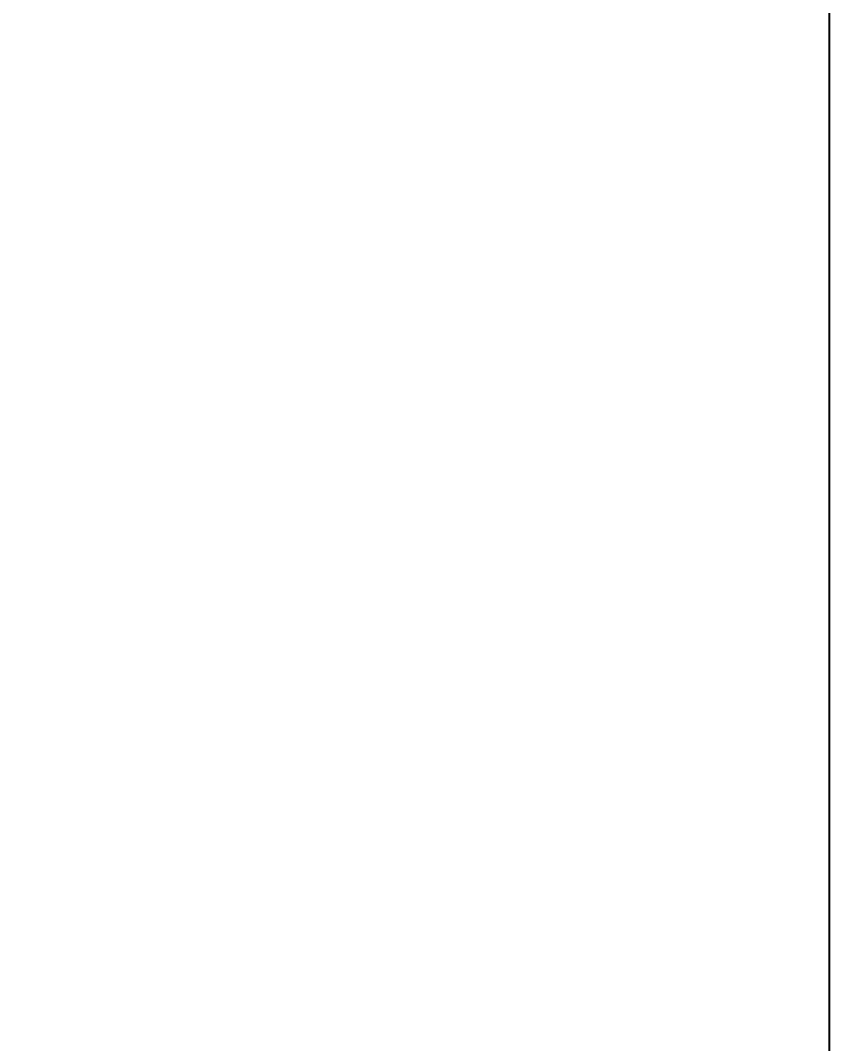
# Model space of a CAD drawing. Header units: inches. Extents: x 0 to 77285, y -118 to 40065.
# Drawn here: x 12842.3 to 12972.7, y 16809.7 to 16974.5 of the extents above; entities that cross this region are included whole.
import ezdxf

# ---------------------------------------------------------------- set-up
doc = ezdxf.new("R2010")
doc.units = ezdxf.units.IN
doc.header["$LTSCALE"] = 5
doc.header["$MEASUREMENT"] = 0
doc.styles.add('SCI', font='')
doc.styles.get('SCI').set_extended_font_data('Gulim')
doc.dimstyles.new('SCH', dxfattribs={"dimtxt": 2.5, "dimasz": 2, "dimexe": 1.25, "dimexo": 0.625, "dimtad": 1, "dimdec": 8, "dimtxsty": 'SCI', "dimcen": 2.5, "dimclrd": 4, "dimclre": 4, "dimclrt": 7, "dimadec": 8, "dimazin": 2, "dimtfac": 1, "dimtdec": 8, "dimtmove": 0, "dimatfit": 3, "dimfxl": 1, "dimarcsym": 0})

# ---------------------------------------------------------------- blocks, each defined once
blk = doc.blocks.new('A$C8e4350b7')
blk.add_line((7340, -190), (180, -190))
blk = doc.blocks.new('*D389')
at = {"color": 4, "lineweight": -2, "transparency": 16777216}
for p, q in [((12102.65, 21680.55), (11199.34, 21680.55)), ((11299.34, 21520.55), (11299.34, 16855.55)), ((12922.66, 16695.55), (11199.34, 16695.55))]:
    blk.add_line(p, q, dxfattribs=at)
at = {"color": 4, "transparency": 16777216}
for points in [[(11272.67, 21520.55), (11326.01, 21520.55), (11299.34, 21680.55)], [(11272.67, 16855.55), (11326.01, 16855.55), (11299.34, 16695.55)]]:
    blk.add_solid(points, dxfattribs=at)
at = {"layer": 'Defpoints', "color": 0, "transparency": 16777216}
for p in [(12152.65, 21680.55), (11299.34, 16695.55), (12972.66, 16695.55)]:
    blk.add_point(p, dxfattribs=at)
at = {"color": 7, "transparency": 16777216, "insert": (11146.68, 19188.05), "char_height": 200, "attachment_point": 5, "rotation": 90, "style": 'SCI'}
blk.add_mtext('4985', dxfattribs=at)
blk = doc.blocks.new('*D395')
at = {"color": 4, "lineweight": -2, "transparency": 16777216}
for p, q in [((12910.15, 22980.55), (10205.36, 22980.55)), ((10305.36, 22820.55), (10305.36, 15530.55)), ((12910.65, 15370.55), (10205.36, 15370.55))]:
    blk.add_line(p, q, dxfattribs=at)
at = {"color": 4, "transparency": 16777216}
for points in [[(10278.69, 22820.55), (10332.03, 22820.55), (10305.36, 22980.55)], [(10278.69, 15530.55), (10332.03, 15530.55), (10305.36, 15370.55)]]:
    blk.add_solid(points, dxfattribs=at)
at = {"layer": 'Defpoints', "color": 0, "transparency": 16777216}
for p in [(12960.15, 22980.55), (10305.36, 15370.55), (12960.65, 15370.55)]:
    blk.add_point(p, dxfattribs=at)
at = {"color": 7, "transparency": 16777216, "insert": (10152.56, 19175.55), "char_height": 200, "attachment_point": 5, "rotation": 90, "style": 'SCI'}
blk.add_mtext('7610', dxfattribs=at)
blk = doc.blocks.new('*D419')
at = {"color": 4, "lineweight": -2, "transparency": 16777216}
for p, q in [((12901.33, 26433.05), (8765.28, 26433.05)), ((8865.28, 26273.05), (8865.28, 15530.55)), ((12910.65, 15370.55), (8765.28, 15370.55))]:
    blk.add_line(p, q, dxfattribs=at)
at = {"color": 4, "transparency": 16777216}
for points in [[(8838.61, 26273.05), (8891.95, 26273.05), (8865.28, 26433.05)], [(8838.61, 15530.55), (8891.95, 15530.55), (8865.28, 15370.55)]]:
    blk.add_solid(points, dxfattribs=at)
at = {"layer": 'Defpoints', "color": 0, "transparency": 16777216}
for p in [(12951.33, 26433.05), (8865.28, 15370.55), (12960.65, 15370.55)]:
    blk.add_point(p, dxfattribs=at)
at = {"color": 7, "transparency": 16777216, "insert": (8700.23, 20901.8), "char_height": 200, "attachment_point": 5, "rotation": 90, "style": 'SCI'}
blk.add_mtext('11062,5', dxfattribs=at)

msp = doc.modelspace()

# ---------------------------------------------------------------- block references
at = {"rotation": 270}
msp.add_blockref('A$C8e4350b7', (13162.6497809, 22990.55047629), dxfattribs=at)

# ---------------------------------------------------------------- dimensions: what is measured, and where the dimension line sits
for base, p1, p2, picture, middle in [((8865.2812807637, 15370.550476295), (12951.3292728223, 26433.0504762968), (12960.649780898, 15370.550476295), '*D419', (8700.2346762364, 20901.8004762959)), ((10305.3608523181, 15370.550476295), (12960.1497808979, 22980.550476295), (12960.649780898, 15370.550476295), '*D395', (10152.5645806803, 19175.550476295)), ((11299.3415557895, 16695.5504762947), (12152.6504290972, 21680.5504762948), (12972.6615604257, 16695.5504762947), '*D389', (11146.678439944, 19188.0504762948))]:
    dim = msp.add_linear_dim(base=base, p1=p1, p2=p2, angle=90, dimstyle='SCH', override={"dimscale": 80})
    dim.commit()
    dim.dimension.update_dxf_attribs({"geometry": picture, "text_midpoint": middle})

doc.saveas('drawing.dxf')
